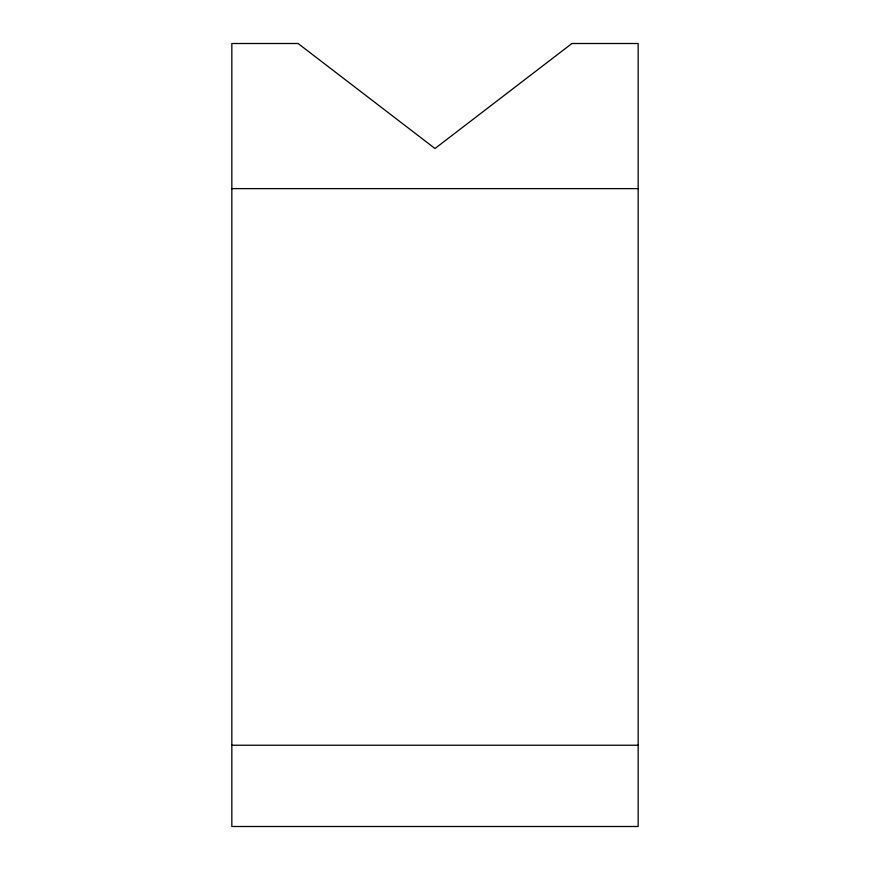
<?xml version="1.0" encoding="UTF-8"?>
<svg xmlns="http://www.w3.org/2000/svg" width="870" height="870" viewBox="0 0 870 870"><rect width="100%" height="100%" fill="white"/><g stroke="black" fill="none" stroke-linecap="round" stroke-linejoin="round"><path stroke-width="1.3" d="M231.844 188.627L638.156 188.627M231.844 745.231L638.156 745.231M571.916 43.5L435 148.509L298.084 43.5L231.844 43.5L231.844 826.5L638.156 826.5L638.156 43.5L571.916 43.5"/></g></svg>
